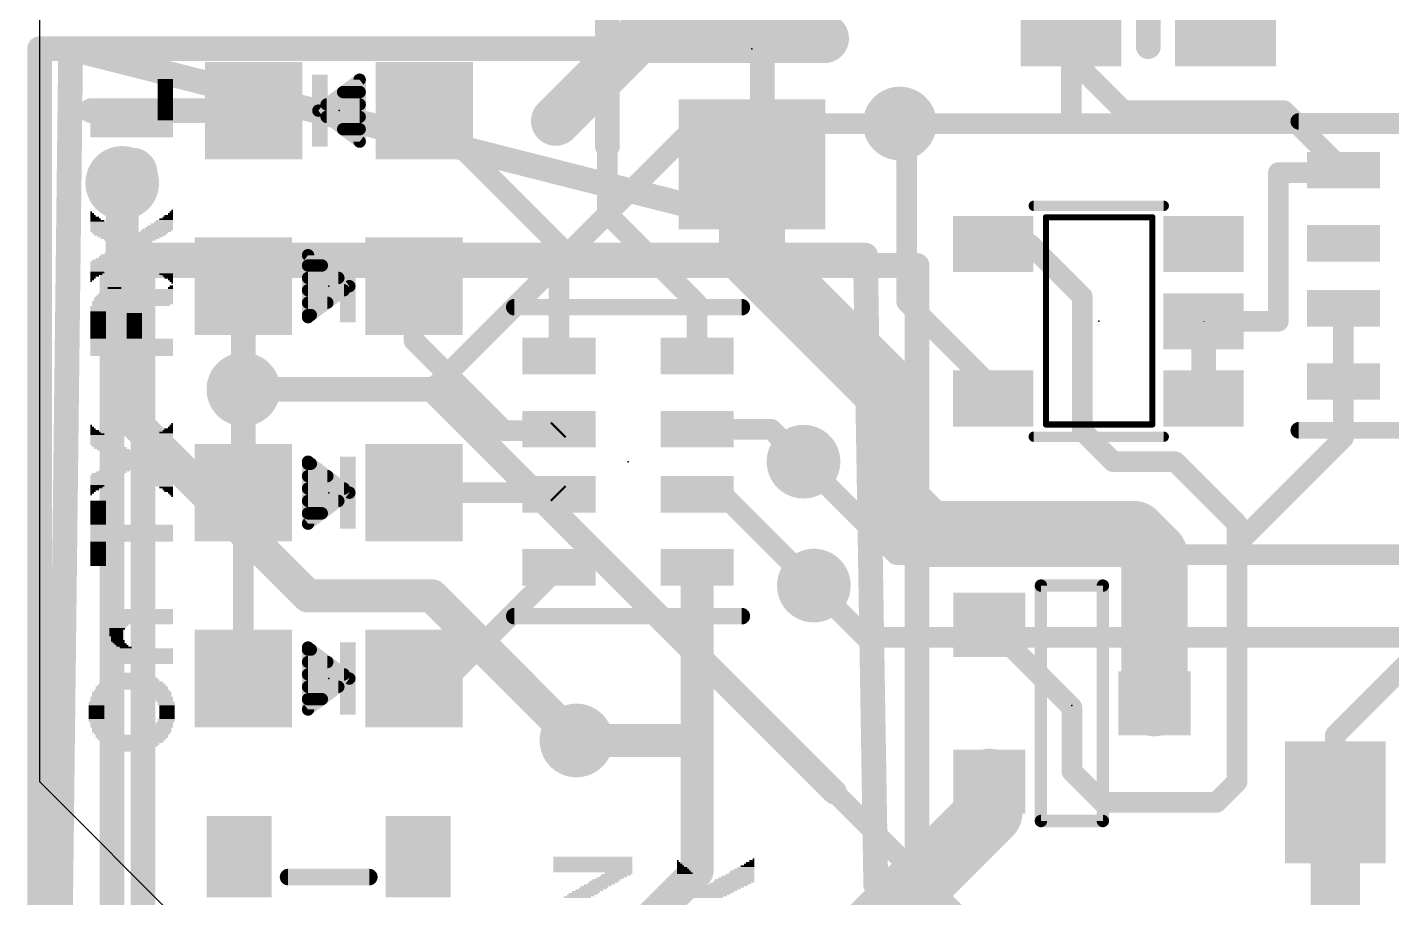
# Model space of a CAD drawing. Extents: x -3.3 to 69.5, y -0.4 to 53.7.
# Drawn here: x -0.15 to 16.63, y 21.94 to 32.65 of the extents above; entities that cross this region are included whole.
import ezdxf

# ---------------------------------------------------------------- set-up
doc = ezdxf.new("R2010")
doc.units = 0
for name, color, linetype in [('1', 12, 'CONTINUOUS'), ('16', 132, 'CONTINUOUS'), ('18', 3, 'CONTINUOUS'), ('20', 53, 'CONTINUOUS'), ('200', 4, 'CONTINUOUS'), ('21', 40, 'CONTINUOUS'), ('23', 53, 'CONTINUOUS')]:
    doc.layers.add(name, color=color, linetype=linetype)

# ---------------------------------------------------------------- blocks, each defined once
blk = doc.blocks.new('RECT')
blk.add_solid([(-0.5, -0.5), (0.5, -0.5), (-0.5, 0.5), (0.5, 0.5)])
blk = doc.blocks.new('ROUNDV')
at = {"const_width": 0.5}
blk.add_lwpolyline([(0, -0.25, 1), (0, 0.25, 1), (0, -0.25)], format="xyb", dxfattribs=at)

msp = doc.modelspace()

# ---------------------------------------------------------------- linework, layer by layer
at = {"layer": '1'}
for points, const_width in [([(8.89, 30.226), (8.89, 43.688)], 0.3048), ([(6.985, 31.184), (6.985, 34.163)], 0.3048), ([(12.7, 32.258), (12.7, 32.9082)], 0.254), ([(0, 0), (0.381, 32.385)], 0.3048), ([(0.381, 32.385), (8.89, 30.226)], 0.3048), ([(12.7, 32.258), (13.335, 31.623)], 0.254), ([(2.633, 31.623), (0.635, 31.623)], 0.3048), ([(4.733, 31.623), (6.389, 29.967)], 0.254), ([(13.335, 31.623), (15.309, 31.623)], 0.254), ([(15.309, 31.623), (16.041, 30.891)], 0.254), ([(10.668, 31.3791), (10.5824, 31.4647)], 0.254), ([(10.668, 31.3791), (10.668, 29.2714)], 0.254), ([(6.985, 31.184), (6.985, 30.353)], 0.254), ([(8.763, 30.963), (8.763, 29.845)], 0.8128), ([(1.143, 30.861), (1.016, 30.734)], 0.6096), ([(15.875, 31.057), (16.041, 30.891)], 0.254), ([(15.24, 29.0322), (15.24, 30.861)], 0.254), ([(15.24, 30.861), (16.041, 30.861)], 0.254), ([(16.041, 30.861), (16.041, 30.891)], 0.254), ([(6.985, 30.353), (8.089, 29.249)], 0.254), ([(8.763, 29.845), (10.541, 28.067)], 0.8128), ([(6.389, 29.967), (6.389, 28.605)], 0.254), ([(11.7302, 29.9822), (12.1818, 29.9822)], 0.254), ([(12.1818, 29.9822), (12.827, 29.337)], 0.254), ([(1.27, 12.7), (1.27, 29.845)], 0.3048), ([(1.27, 29.845), (10.16, 29.845)], 0.3048), ([(10.16, 29.845), (10.287, 22.098)], 0.3048), ([(2.506, 29.464), (2.506, 28.194)], 0.3048), ([(4.606, 29.464), (4.606, 28.795)], 0.254), ([(10.668, 29.2714), (11.7302, 28.2092)], 0.254), ([(12.827, 29.337), (12.827, 27.686)], 0.254), ([(8.089, 29.249), (8.089, 28.605)], 0.254), ([(16.041, 28.291), (16.041, 29.191)], 0.254), ([(14.3202, 29.0322), (14.3202, 28.0822)], 0.3048), ([(14.3202, 29.0322), (15.24, 29.0322)], 0.254), ([(4.606, 28.795), (5.715, 27.686)], 0.254), ([(10.541, 28.067), (10.541, 26.797)], 0.8128), ([(16.041, 27.598), (16.041, 28.291)], 0.254), ([(2.506, 28.194), (2.506, 26.924)], 0.3048), ([(11.7302, 28.2092), (11.7302, 28.0822)], 0.254), ([(5.715, 27.686), (6.37, 27.686)], 0.254), ([(6.37, 27.686), (6.389, 27.705)], 0.254), ([(8.089, 27.705), (8.998, 27.705)], 0.254), ([(8.998, 27.705), (9.398, 27.305)], 0.254), ([(12.827, 27.686), (13.208, 27.305)], 0.254), ([(14.732, 26.289), (16.041, 27.598)], 0.254), ([(13.208, 27.305), (13.97, 27.305)], 0.254), ([(13.97, 27.305), (14.732, 26.543)], 0.254), ([(10.541, 26.797), (10.922, 26.416)], 0.8128), ([(2.506, 26.924), (2.506, 24.638)], 0.254), ([(4.606, 26.924), (6.37, 26.924)], 0.254), ([(6.37, 26.924), (6.389, 26.905)], 0.254), ([(8.089, 26.905), (8.401, 26.905)], 0.254), ([(8.401, 26.905), (9.525, 25.781)], 0.254), ([(10.922, 26.416), (13.462, 26.416)], 0.8128), ([(13.462, 26.416), (13.716, 26.162)], 0.8128), ([(13.716, 26.162), (13.716, 24.3332)], 0.8128), ([(14.732, 26.543), (14.732, 26.289)], 0.254), ([(14.732, 23.368), (14.732, 26.289)], 0.254), ([(8.089, 26.005), (8.089, 23.876)], 0.4064), ([(5.022, 24.638), (6.389, 26.005)], 0.254), ([(15.941, 23.942), (17.741, 25.742)], 0.254), ([(11.684, 25.2984), (12.7, 24.2824)], 0.254), ([(4.606, 24.638), (5.022, 24.638)], 0.254), ([(12.7, 24.2824), (12.7, 23.495)], 0.254), ([(6.604, 23.876), (8.089, 23.876)], 0.4064), ([(8.089, 23.876), (8.089, 22.267)], 0.4064), ([(15.941, 23.114), (15.941, 23.942)], 0.254), ([(11.684, 23.368), (11.684, 22.987)], 0.8128), ([(12.7, 23.495), (13.081, 23.114)], 0.254), ([(11.684, 22.987), (9.652, 20.955)], 0.8128), ([(14.478, 23.114), (14.732, 23.368)], 0.254), ([(15.941, 23.114), (15.941, 20.7536)], 0.6096), ([(13.081, 23.114), (14.478, 23.114)], 0.254), ([(8.089, 22.267), (6.868, 21.046)], 0.4064), ([(10.287, 22.098), (12.954, 19.431)], 0.3048)]:
    msp.add_lwpolyline(points, dxfattribs=dict(at, const_width=const_width))
for points, const_width in [([(0.4572, 32.3841, 1), (0.3048, 32.3859)], 0.1524), ([(0.3997, 32.4589, 1), (0.3623, 32.3111)], 0.1524), ([(12.7449, 32.3029, 1), (12.6551, 32.2131)], 0.127), ([(12.6365, 32.258, 1), (12.7635, 32.258)], 0.127), ([(0.635, 31.6992, 1), (0.635, 31.5468)], 0.1524), ([(2.633, 31.5468, 1), (2.633, 31.6992)], 0.1524), ([(4.7779, 31.6679, 1), (4.6881, 31.5781)], 0.127), ([(13.335, 31.6865, 1), (13.335, 31.5595)], 0.127), ([(13.2901, 31.5781, 1), (13.3799, 31.6679)], 0.127), ([(15.3539, 31.6679, 1), (15.2641, 31.5781)], 0.127), ([(15.309, 31.5595, 1), (15.309, 31.6865)], 0.127), ([(10.6273, 31.5096, 1), (10.5375, 31.4198)], 0.127), ([(10.7315, 31.3791, 1), (10.6045, 31.3791)], 0.127), ([(10.6231, 31.3342, 1), (10.7129, 31.424)], 0.127), ([(6.9088, 31.184, 1), (7.0612, 31.184)], 0.1524), ([(7.0485, 31.184, 1), (6.9215, 31.184)], 0.127), ([(8.9662, 30.963, 1), (8.5598, 30.963)], 0.4064), ([(1.2508, 30.7532, 1), (1.0352, 30.9688)], 0.3048), ([(15.9199, 31.1019, 1), (15.8301, 31.0121)], 0.127), ([(0.9082, 30.8418, 1), (1.1238, 30.6262)], 0.3048), ([(15.3035, 30.861, 1), (15.1765, 30.861)], 0.127), ([(15.24, 30.9245, 1), (15.24, 30.7975)], 0.127), ([(16.1045, 30.891, 1), (15.9775, 30.891)], 0.127), ([(15.9775, 30.861, 1), (16.1045, 30.861)], 0.127), ([(15.9961, 30.8461, 1), (16.0859, 30.9359)], 0.127), ([(15.9961, 30.8461, 1), (16.0859, 30.9359)], 0.127), ([(16.041, 30.7975, 1), (16.041, 30.9245)], 0.127), ([(7.0299, 30.3979, 1), (6.9401, 30.3081)], 0.127), ([(6.9215, 30.353, 1), (7.0485, 30.353)], 0.127), ([(8.9067, 29.9887, 1), (8.6193, 29.7013)], 0.4064), ([(8.8138, 30.226, 1), (8.9662, 30.226)], 0.1524), ([(8.8713, 30.1521, 1), (8.9087, 30.2999)], 0.1524), ([(6.4525, 29.967, 1), (6.3255, 29.967)], 0.127), ([(6.3441, 29.9221, 1), (6.4339, 30.0119)], 0.127), ([(11.7302, 30.0457, 1), (11.7302, 29.9187)], 0.127), ([(12.2267, 30.0271, 1), (12.1369, 29.9373)], 0.127), ([(12.1818, 29.9187, 1), (12.1818, 30.0457)], 0.127), ([(1.3462, 29.845, 1), (1.1938, 29.845)], 0.1524), ([(1.27, 29.9212, 1), (1.27, 29.7688)], 0.1524), ([(8.5598, 29.845, 1), (8.9662, 29.845)], 0.4064), ([(10.2362, 29.8462, 1), (10.0838, 29.8438)], 0.1524), ([(10.16, 29.7688, 1), (10.16, 29.9212)], 0.1524), ([(2.5822, 29.464, 1), (2.4298, 29.464)], 0.1524), ([(4.6695, 29.464, 1), (4.5425, 29.464)], 0.127), ([(10.7129, 29.3163, 1), (10.6231, 29.2265)], 0.127), ([(12.8905, 29.337, 1), (12.7635, 29.337)], 0.127), ([(12.7821, 29.2921, 1), (12.8719, 29.3819)], 0.127), ([(8.1525, 29.249, 1), (8.0255, 29.249)], 0.127), ([(8.0441, 29.2041, 1), (8.1339, 29.2939)], 0.127), ([(10.6045, 29.2714, 1), (10.7315, 29.2714)], 0.127), ([(16.1045, 29.191, 1), (15.9775, 29.191)], 0.127), ([(14.3964, 29.0322, 1), (14.244, 29.0322)], 0.1524), ([(14.3202, 29.0957, 1), (14.3202, 28.9687)], 0.127), ([(15.1765, 29.0322, 1), (15.3035, 29.0322)], 0.127), ([(15.24, 28.9687, 1), (15.24, 29.0957)], 0.127), ([(4.6509, 28.8399, 1), (4.5611, 28.7501)], 0.127), ([(4.5425, 28.795, 1), (4.6695, 28.795)], 0.127), ([(6.3255, 28.605, 1), (6.4525, 28.605)], 0.127), ([(8.0255, 28.605, 1), (8.1525, 28.605)], 0.127), ([(10.7442, 28.067, 1), (10.3378, 28.067)], 0.4064), ([(10.3973, 27.9233, 1), (10.6847, 28.2107)], 0.4064), ([(16.1045, 28.291, 1), (15.9775, 28.291)], 0.127), ([(2.5822, 28.194, 1), (2.4298, 28.194)], 0.1524), ([(2.4298, 28.194, 1), (2.5822, 28.194)], 0.1524), ([(11.7937, 28.2092, 1), (11.6667, 28.2092)], 0.127), ([(11.6853, 28.1643, 1), (11.7751, 28.2541)], 0.127), ([(15.9775, 28.291, 1), (16.1045, 28.291)], 0.127), ([(11.6667, 28.0822, 1), (11.7937, 28.0822)], 0.127), ([(14.244, 28.0822, 1), (14.3964, 28.0822)], 0.1524), ([(5.715, 27.7495, 1), (5.715, 27.6225)], 0.127), ([(5.6701, 27.6411, 1), (5.7599, 27.7309)], 0.127), ([(6.3251, 27.7309, 1), (6.4149, 27.6411)], 0.127), ([(6.4339, 27.6601, 1), (6.3441, 27.7499)], 0.127), ([(6.37, 27.6225, 1), (6.37, 27.7495)], 0.127), ([(8.089, 27.7685, 1), (8.089, 27.6415)], 0.127), ([(9.0429, 27.7499, 1), (8.9531, 27.6601)], 0.127), ([(8.998, 27.6415, 1), (8.998, 27.7685)], 0.127), ([(12.8719, 27.7309, 1), (12.7821, 27.6411)], 0.127), ([(12.7635, 27.686, 1), (12.8905, 27.686)], 0.127), ([(16.0859, 27.5531, 1), (15.9961, 27.6429)], 0.127), ([(15.9775, 27.598, 1), (16.1045, 27.598)], 0.127), ([(9.3531, 27.2601, 1), (9.4429, 27.3499)], 0.127), ([(13.208, 27.3685, 1), (13.208, 27.2415)], 0.127), ([(13.1631, 27.2601, 1), (13.2529, 27.3499)], 0.127), ([(14.0149, 27.3499, 1), (13.9251, 27.2601)], 0.127), ([(13.97, 27.2415, 1), (13.97, 27.3685)], 0.127), ([(10.6847, 26.9407, 1), (10.3973, 26.6533)], 0.4064), ([(2.5695, 26.924, 1), (2.4425, 26.924)], 0.127), ([(4.606, 26.9875, 1), (4.606, 26.8605)], 0.127), ([(6.4149, 26.9689, 1), (6.3251, 26.8791)], 0.127), ([(6.37, 26.8605, 1), (6.37, 26.9875)], 0.127), ([(8.089, 26.9685, 1), (8.089, 26.8415)], 0.127), ([(8.4459, 26.9499, 1), (8.3561, 26.8601)], 0.127), ([(8.401, 26.8415, 1), (8.401, 26.9685)], 0.127), ([(2.4298, 26.924, 1), (2.5822, 26.924)], 0.1524), ([(6.3441, 26.8601, 1), (6.4339, 26.9499)], 0.127), ([(10.3378, 26.797, 1), (10.7442, 26.797)], 0.4064), ([(10.922, 26.6192, 1), (10.922, 26.2128)], 0.4064), ([(10.7783, 26.2723, 1), (11.0657, 26.5597)], 0.4064), ([(13.6057, 26.5597, 1), (13.3183, 26.2723)], 0.4064), ([(13.462, 26.2128, 1), (13.462, 26.6192)], 0.4064), ([(13.9192, 26.162, 1), (13.5128, 26.162)], 0.4064), ([(14.7955, 26.543, 1), (14.6685, 26.543)], 0.127), ([(14.6871, 26.4981, 1), (14.7769, 26.5879)], 0.127), ([(13.5723, 26.0183, 1), (13.8597, 26.3057)], 0.4064), ([(14.7955, 26.289, 1), (14.6685, 26.289)], 0.127), ([(14.6871, 26.3339, 1), (14.7769, 26.2441)], 0.127), ([(8.1906, 26.005, 1), (7.9874, 26.005)], 0.2032), ([(14.6685, 26.289, 1), (14.7955, 26.289)], 0.127), ([(6.4339, 25.9601, 1), (6.3441, 26.0499)], 0.127), ([(9.4801, 25.7361, 1), (9.5699, 25.8259)], 0.127), ([(11.7289, 25.3433, 1), (11.6391, 25.2535)], 0.127), ([(2.4425, 24.638, 1), (2.5695, 24.638)], 0.127), ([(4.606, 24.7015, 1), (4.606, 24.5745)], 0.127), ([(4.9771, 24.6829, 1), (5.0669, 24.5931)], 0.127), ([(5.022, 24.5745, 1), (5.022, 24.7015)], 0.127), ([(13.5128, 24.3332, 1), (13.9192, 24.3332)], 0.4064), ([(12.7635, 24.2824, 1), (12.6365, 24.2824)], 0.127), ([(12.6551, 24.2375, 1), (12.7449, 24.3273)], 0.127), ([(6.604, 23.9776, 1), (6.604, 23.7744)], 0.2032), ([(8.1906, 23.876, 1), (7.9874, 23.876)], 0.2032), ([(8.089, 23.7744, 1), (8.089, 23.9776)], 0.2032), ([(16.0045, 23.942, 1), (15.8775, 23.942)], 0.127), ([(15.8961, 23.9869, 1), (15.9859, 23.8971)], 0.127), ([(7.9874, 23.876, 1), (8.1906, 23.876)], 0.2032), ([(11.8872, 23.368, 1), (11.4808, 23.368)], 0.4064), ([(12.7449, 23.5399, 1), (12.6551, 23.4501)], 0.127), ([(12.6365, 23.495, 1), (12.7635, 23.495)], 0.127), ([(11.8277, 22.8433, 1), (11.5403, 23.1307)], 0.4064), ([(14.6685, 23.368, 1), (14.7955, 23.368)], 0.127), ([(14.7769, 23.3231, 1), (14.6871, 23.4129)], 0.127), ([(16.0934, 23.114, 1), (15.7886, 23.114)], 0.3048), ([(11.4808, 22.987, 1), (11.8872, 22.987)], 0.4064), ([(13.081, 23.1775, 1), (13.081, 23.0505)], 0.127), ([(13.0361, 23.0691, 1), (13.1259, 23.1589)], 0.127), ([(14.4331, 23.1589, 1), (14.5229, 23.0691)], 0.127), ([(14.478, 23.0505, 1), (14.478, 23.1775)], 0.127), ([(15.8775, 23.114, 1), (16.0045, 23.114)], 0.127), ([(7.9874, 22.267, 1), (8.1906, 22.267)], 0.2032), ([(8.1608, 22.1952, 1), (8.0172, 22.3388)], 0.2032), ([(10.3409, 22.1519, 1), (10.2331, 22.0441)], 0.1524), ([(10.2108, 22.0968, 1), (10.3632, 22.0992)], 0.1524)]:
    msp.add_lwpolyline(points, format="xyb", dxfattribs=dict(at, const_width=const_width))
at = {"layer": '16'}
for points, const_width in [([(8.89, 32.385), (8.89, 43.688)], 0.3048), ([(12.6947, 31.4647), (12.6947, 42.4233)], 0.254), ([(6.35, 31.496), (7.366, 32.512)], 0.6096), ([(7.366, 32.512), (9.652, 32.512)], 0.6096), ([(0, 0), (0, 32.385)], 0.3048), ([(0, 32.385), (8.89, 32.385)], 0.3048), ([(4.826, 28.194), (8.0967, 31.4647)], 0.254), ([(8.0967, 31.4647), (10.5824, 31.4647)], 0.254), ([(10.5824, 31.4647), (12.6947, 31.4647)], 0.254), ([(12.6947, 31.4647), (18.3837, 31.4647)], 0.254), ([(1.016, 30.734), (1.016, 27.94)], 0.4064), ([(0.889, 29.718), (10.795, 29.718)], 0.3048), ([(0.889, 12.7), (0.889, 29.718)], 0.3048), ([(10.795, 29.718), (10.795, 21.59)], 0.3048), ([(4.826, 28.194), (2.506, 28.194)], 0.3048), ([(9.779, 23.241), (4.826, 28.194)], 0.3048), ([(1.016, 27.94), (3.302, 25.654)], 0.4064), ([(9.398, 27.305), (10.541, 26.162)], 0.254), ([(10.541, 26.162), (26.67, 26.162)], 0.254), ([(3.302, 25.654), (4.826, 25.654)], 0.4064), ([(4.826, 25.654), (6.604, 23.876)], 0.4064), ([(9.525, 25.781), (10.16, 25.146)], 0.254), ([(10.16, 25.146), (21.082, 25.146)], 0.254), ([(9.779, 23.241), (13.208, 19.812)], 0.254)]:
    msp.add_lwpolyline(points, dxfattribs=dict(at, const_width=const_width))
for points, const_width in [([(7.366, 32.6644, 1), (7.366, 32.3596)], 0.3048), ([(7.4738, 32.4042, 1), (7.2582, 32.6198)], 0.3048), ([(9.652, 32.3596, 1), (9.652, 32.6644)], 0.3048), ([(0.0762, 32.385, 1), (-0.0762, 32.385)], 0.1524), ([(0, 32.4612, 1), (0, 32.3088)], 0.1524), ([(8.8138, 32.385, 1), (8.9662, 32.385)], 0.1524), ([(8.89, 32.3088, 1), (8.89, 32.4612)], 0.1524), ([(6.2422, 31.6038, 1), (6.4578, 31.3882)], 0.3048), ([(8.0967, 31.5282, 1), (8.0967, 31.4012)], 0.127), ([(8.1416, 31.4198, 1), (8.0518, 31.5096)], 0.127), ([(10.5824, 31.5282, 1), (10.5824, 31.4012)], 0.127), ([(10.5824, 31.4012, 1), (10.5824, 31.5282)], 0.127), ([(12.6947, 31.5282, 1), (12.6947, 31.4012)], 0.127), ([(12.6947, 31.4012, 1), (12.6947, 31.5282)], 0.127), ([(12.6312, 31.4647, 1), (12.7582, 31.4647)], 0.127), ([(1.1176, 30.734, 1), (0.9144, 30.734)], 0.2032), ([(0.889, 29.7942, 1), (0.889, 29.6418)], 0.1524), ([(0.9652, 29.718, 1), (0.8128, 29.718)], 0.1524), ([(10.8712, 29.718, 1), (10.7188, 29.718)], 0.1524), ([(10.795, 29.6418, 1), (10.795, 29.7942)], 0.1524), ([(2.506, 28.2702, 1), (2.506, 28.1178)], 0.1524), ([(4.8799, 28.2479, 1), (4.7721, 28.1401)], 0.1524), ([(4.7811, 28.2389, 1), (4.8709, 28.1491)], 0.127), ([(4.826, 28.1178, 1), (4.826, 28.2702)], 0.1524), ([(0.9144, 27.94, 1), (1.1176, 27.94)], 0.2032), ([(1.0878, 28.0118, 1), (0.9442, 27.8682)], 0.2032), ([(9.4429, 27.3499, 1), (9.3531, 27.2601)], 0.127), ([(10.541, 26.2255, 1), (10.541, 26.0985)], 0.127), ([(10.4961, 26.1171, 1), (10.5859, 26.2069)], 0.127), ([(3.302, 25.7556, 1), (3.302, 25.5524)], 0.2032), ([(4.8978, 25.7258, 1), (4.7542, 25.5822)], 0.2032), ([(4.826, 25.5524, 1), (4.826, 25.7556)], 0.2032), ([(9.5699, 25.8259, 1), (9.4801, 25.7361)], 0.127), ([(3.2302, 25.5822, 1), (3.3738, 25.7258)], 0.2032), ([(10.16, 25.2095, 1), (10.16, 25.0825)], 0.127), ([(10.1151, 25.1011, 1), (10.2049, 25.1909)], 0.127), ([(6.5322, 23.8042, 1), (6.6758, 23.9478)], 0.2032), ([(9.7251, 23.1871, 1), (9.8329, 23.2949)], 0.1524), ([(9.8239, 23.2859, 1), (9.7341, 23.1961)], 0.127)]:
    msp.add_lwpolyline(points, format="xyb", dxfattribs=dict(at, const_width=const_width))
at = {"layer": '20'}
for p, q in [((0, 23.368), (0, 52.34)), ((2.032, 21.336), (0, 23.368))]:
    msp.add_line(p, q, dxfattribs=at)
at = {"layer": '21'}
for points, const_width in [([(13.6398, 33.4264), (13.6398, 32.4104)], 0.3048), ([(3.937, 32.004), (3.429, 31.623)], 0.1524), ([(3.937, 31.242), (3.937, 32.004)], 0.1524), ([(3.7338, 31.8516), (3.937, 31.8516)], 0.1524), ([(3.5306, 31.6992), (3.937, 31.6992)], 0.1524), ([(3.429, 31.623), (3.937, 31.242)], 0.1524), ([(3.5306, 31.5468), (3.937, 31.5468)], 0.1524), ([(15.491, 31.491), (18.291, 31.491)], 0.2032), ([(3.7338, 31.3944), (3.937, 31.3944)], 0.1524), ([(12.2302, 30.4522), (13.8302, 30.4522)], 0.127), ([(12.3802, 27.7622), (12.3802, 30.3122)], 0.075), ([(12.3802, 30.3122), (13.6902, 30.3122)], 0.075), ([(13.6902, 30.3122), (13.6902, 27.7622)], 0.075), ([(3.81, 29.464), (3.302, 29.845)], 0.1524), ([(3.302, 29.845), (3.302, 29.083)], 0.1524), ([(3.302, 29.718), (3.4713, 29.718)], 0.1524), ([(3.302, 29.5656), (3.6745, 29.5656)], 0.1524), ([(3.302, 29.083), (3.81, 29.464)], 0.1524), ([(3.302, 29.4132), (3.7423, 29.4132)], 0.1524), ([(3.302, 29.2608), (3.5391, 29.2608)], 0.1524), ([(5.839, 29.205), (8.639, 29.205)], 0.2032), ([(3.302, 29.1084), (3.3359, 29.1084)], 0.1524), ([(14.3202, 29.0322), (14.3302, 29.0322)], 0.01), ([(13.6902, 27.7622), (12.3802, 27.7622)], 0.075), ([(18.291, 27.691), (15.491, 27.691)], 0.2032), ([(13.8302, 27.6122), (12.2302, 27.6122)], 0.127), ([(3.81, 26.924), (3.302, 27.305)], 0.1524), ([(3.302, 27.305), (3.302, 26.543)], 0.1524), ([(3.302, 27.2796), (3.3359, 27.2796)], 0.1524), ([(3.302, 27.1272), (3.5391, 27.1272)], 0.1524), ([(3.302, 26.9748), (3.7423, 26.9748)], 0.1524), ([(3.302, 26.543), (3.81, 26.924)], 0.1524), ([(3.302, 26.8224), (3.6745, 26.8224)], 0.1524), ([(3.302, 26.67), (3.4713, 26.67)], 0.1524), ([(12.319, 22.8854), (12.319, 25.781)], 0.1524), ([(12.319, 25.781), (13.081, 25.781)], 0.1524), ([(13.081, 25.781), (13.081, 22.8854)], 0.1524), ([(8.639, 25.405), (5.839, 25.405)], 0.2032), ([(3.81, 24.638), (3.302, 25.019)], 0.1524), ([(3.302, 25.019), (3.302, 24.257)], 0.1524), ([(3.302, 24.9936), (3.3359, 24.9936)], 0.1524), ([(3.302, 24.8412), (3.5391, 24.8412)], 0.1524), ([(3.302, 24.6888), (3.7423, 24.6888)], 0.1524), ([(3.302, 24.257), (3.81, 24.638)], 0.1524), ([(3.302, 24.5364), (3.6745, 24.5364)], 0.1524), ([(3.302, 24.384), (3.4713, 24.384)], 0.1524), ([(13.081, 22.8854), (12.319, 22.8854)], 0.1524), ([(4.056, 22.196), (3.056, 22.196)], 0.2032)]:
    msp.add_lwpolyline(points, dxfattribs=dict(at, const_width=const_width))
for points, const_width in [([(13.5636, 32.4104, 1), (13.716, 32.4104)], 0.1524), ([(3.9751, 32.004, 1), (3.8989, 32.004)], 0.0762), ([(3.9599, 31.9735, 1), (3.9141, 32.0345)], 0.0762), ([(3.7338, 31.8897, 1), (3.7338, 31.8135)], 0.0762), ([(3.937, 31.8135, 1), (3.937, 31.8897)], 0.0762), ([(3.5306, 31.7373, 1), (3.5306, 31.6611)], 0.0762), ([(3.937, 31.6611, 1), (3.937, 31.7373)], 0.0762), ([(3.4519, 31.6535, 1), (3.4061, 31.5925)], 0.0762), ([(3.4061, 31.6535, 1), (3.4519, 31.5925)], 0.0762), ([(3.5306, 31.5849, 1), (3.5306, 31.5087)], 0.0762), ([(3.937, 31.5087, 1), (3.937, 31.5849)], 0.0762), ([(15.491, 31.5418, 1), (15.491, 31.4402)], 0.1016), ([(3.7338, 31.4325, 1), (3.7338, 31.3563)], 0.0762), ([(3.937, 31.3563, 1), (3.937, 31.4325)], 0.0762), ([(3.8989, 31.242, 1), (3.9751, 31.242)], 0.0762), ([(3.9141, 31.2115, 1), (3.9599, 31.2725)], 0.0762), ([(12.2302, 30.484, 1), (12.2302, 30.4205)], 0.0635), ([(13.8302, 30.4205, 1), (13.8302, 30.484)], 0.0635), ([(12.399, 30.3122, 1), (12.3614, 30.3122)], 0.0375), ([(12.3802, 30.331, 1), (12.3802, 30.2934)], 0.0375), ([(13.709, 30.3122, 1), (13.6715, 30.3122)], 0.0375), ([(13.6902, 30.2934, 1), (13.6902, 30.331)], 0.0375), ([(3.3249, 29.8755, 1), (3.2791, 29.8145)], 0.0762), ([(3.3401, 29.845, 1), (3.2639, 29.845)], 0.0762), ([(3.302, 29.7561, 1), (3.302, 29.6799)], 0.0762), ([(3.4713, 29.6799, 1), (3.4713, 29.7561)], 0.0762), ([(3.302, 29.6037, 1), (3.302, 29.5275)], 0.0762), ([(3.6745, 29.5275, 1), (3.6745, 29.6037)], 0.0762), ([(3.302, 29.4513, 1), (3.302, 29.3751)], 0.0762), ([(3.7423, 29.3751, 1), (3.7423, 29.4513)], 0.0762), ([(3.8329, 29.4335, 1), (3.7871, 29.4945)], 0.0762), ([(3.7871, 29.4335, 1), (3.8329, 29.4945)], 0.0762), ([(3.302, 29.2989, 1), (3.302, 29.2227)], 0.0762), ([(3.5391, 29.2227, 1), (3.5391, 29.2989)], 0.0762), ([(5.839, 29.2558, 1), (5.839, 29.1542)], 0.1016), ([(8.639, 29.1542, 1), (8.639, 29.2558)], 0.1016), ([(3.302, 29.1465, 1), (3.302, 29.0703)], 0.0762), ([(3.2791, 29.1135, 1), (3.3249, 29.0525)], 0.0762), ([(3.2639, 29.083, 1), (3.3401, 29.083)], 0.0762), ([(3.3359, 29.0703, 1), (3.3359, 29.1465)], 0.0762), ([(14.3202, 29.0347, 1), (14.3202, 29.0297)], 0.005), ([(14.3302, 29.0297, 1), (14.3302, 29.0347)], 0.005), ([(12.3614, 27.7622, 1), (12.399, 27.7622)], 0.0375), ([(12.3802, 27.781, 1), (12.3802, 27.7434)], 0.0375), ([(13.6715, 27.7622, 1), (13.709, 27.7622)], 0.0375), ([(13.6902, 27.7434, 1), (13.6902, 27.781)], 0.0375), ([(15.491, 27.7418, 1), (15.491, 27.6402)], 0.1016), ([(12.2302, 27.644, 1), (12.2302, 27.5805)], 0.0635), ([(13.8302, 27.5805, 1), (13.8302, 27.644)], 0.0635), ([(3.3249, 27.3355, 1), (3.2791, 27.2745)], 0.0762), ([(3.3401, 27.305, 1), (3.2639, 27.305)], 0.0762), ([(3.302, 27.3177, 1), (3.302, 27.2415)], 0.0762), ([(3.302, 27.1653, 1), (3.302, 27.0891)], 0.0762), ([(3.3359, 27.2415, 1), (3.3359, 27.3177)], 0.0762), ([(3.5391, 27.0891, 1), (3.5391, 27.1653)], 0.0762), ([(3.302, 27.0129, 1), (3.302, 26.9367)], 0.0762), ([(3.7423, 26.9367, 1), (3.7423, 27.0129)], 0.0762), ([(3.302, 26.8605, 1), (3.302, 26.7843)], 0.0762), ([(3.6745, 26.7843, 1), (3.6745, 26.8605)], 0.0762), ([(3.8329, 26.8935, 1), (3.7871, 26.9545)], 0.0762), ([(3.7871, 26.8935, 1), (3.8329, 26.9545)], 0.0762), ([(3.302, 26.7081, 1), (3.302, 26.6319)], 0.0762), ([(3.4713, 26.6319, 1), (3.4713, 26.7081)], 0.0762), ([(3.2791, 26.5735, 1), (3.3249, 26.5125)], 0.0762), ([(3.2639, 26.543, 1), (3.3401, 26.543)], 0.0762), ([(12.3571, 25.781, 1), (12.2809, 25.781)], 0.0762), ([(12.319, 25.8191, 1), (12.319, 25.7429)], 0.0762), ([(13.1191, 25.781, 1), (13.0429, 25.781)], 0.0762), ([(13.081, 25.7429, 1), (13.081, 25.8191)], 0.0762), ([(5.839, 25.4558, 1), (5.839, 25.3542)], 0.1016), ([(8.639, 25.3542, 1), (8.639, 25.4558)], 0.1016), ([(3.3249, 25.0495, 1), (3.2791, 24.9885)], 0.0762), ([(3.3401, 25.019, 1), (3.2639, 25.019)], 0.0762), ([(3.302, 25.0317, 1), (3.302, 24.9555)], 0.0762), ([(3.3359, 24.9555, 1), (3.3359, 25.0317)], 0.0762), ([(3.302, 24.8793, 1), (3.302, 24.8031)], 0.0762), ([(3.5391, 24.8031, 1), (3.5391, 24.8793)], 0.0762), ([(3.302, 24.7269, 1), (3.302, 24.6507)], 0.0762), ([(3.7423, 24.6507, 1), (3.7423, 24.7269)], 0.0762), ([(3.8329, 24.6075, 1), (3.7871, 24.6685)], 0.0762), ([(3.7871, 24.6075, 1), (3.8329, 24.6685)], 0.0762), ([(3.302, 24.5745, 1), (3.302, 24.4983)], 0.0762), ([(3.6745, 24.4983, 1), (3.6745, 24.5745)], 0.0762), ([(3.302, 24.4221, 1), (3.302, 24.3459)], 0.0762), ([(3.4713, 24.3459, 1), (3.4713, 24.4221)], 0.0762), ([(3.2791, 24.2875, 1), (3.3249, 24.2265)], 0.0762), ([(3.2639, 24.257, 1), (3.3401, 24.257)], 0.0762), ([(12.319, 22.9235, 1), (12.319, 22.8473)], 0.0762), ([(12.2809, 22.8854, 1), (12.3571, 22.8854)], 0.0762), ([(13.0429, 22.8854, 1), (13.1191, 22.8854)], 0.0762), ([(13.081, 22.8473, 1), (13.081, 22.9235)], 0.0762), ([(3.056, 22.2468, 1), (3.056, 22.1452)], 0.1016), ([(4.056, 22.1452, 1), (4.056, 22.2468)], 0.1016)]:
    msp.add_lwpolyline(points, format="xyb", dxfattribs=dict(at, const_width=const_width))
at = {"layer": '23'}
for p in [(8.763, 32.385), (3.683, 31.623), (3.556, 29.464), (13.0302, 29.0322), (7.239, 27.305), (3.556, 26.924), (3.556, 24.638), (12.7, 24.3078)]:
    msp.add_point(p, dxfattribs=at)

# ---------------------------------------------------------------- block references
at = {"layer": '1', "xscale": 1.24, "yscale": 1.5}
for p in [(12.6898, 32.9184), (14.5898, 32.9184), (15.941, 23.114)]:
    msp.add_blockref('RECT', p, dxfattribs=at)
at = {"layer": '1'}
for p, xscale, yscale, rotation in [((2.633, 31.623), 1.2, 1.2, 90), ((4.733, 31.623), 1.2, 1.2, 90), ((8.763, 30.963), 1.6, 1.803, 270), ((16.041, 30.891), 0.45, 0.9, 90), ((11.7302, 29.9822), 0.69, 0.99, 90), ((14.3202, 29.9822), 0.69, 0.99, 90), ((2.506, 29.464), 1.2, 1.2, 270), ((4.606, 29.464), 1.2, 1.2, 270), ((16.041, 29.991), 0.45, 0.9, 90), ((16.041, 29.191), 0.45, 0.9, 90), ((14.3202, 29.0322), 0.69, 0.99, 90), ((6.389, 28.605), 0.45, 0.9, 270), ((8.089, 28.605), 0.45, 0.9, 270), ((11.7302, 28.0822), 0.69, 0.99, 90), ((14.3202, 28.0822), 0.69, 0.99, 90), ((16.041, 28.291), 0.45, 0.9, 90), ((6.389, 27.705), 0.45, 0.9, 270), ((8.089, 27.705), 0.45, 0.9, 270), ((2.506, 26.924), 1.2, 1.2, 270), ((4.606, 26.924), 1.2, 1.2, 270), ((6.389, 26.905), 0.45, 0.9, 270), ((8.089, 26.905), 0.45, 0.9, 270), ((6.389, 26.005), 0.45, 0.9, 270), ((8.089, 26.005), 0.45, 0.9, 270), ((11.684, 25.2984), 0.7874, 0.889, 90), ((2.506, 24.638), 1.2, 1.2, 270), ((4.606, 24.638), 1.2, 1.2, 270), ((13.716, 24.3332), 0.7874, 0.889, 90), ((11.684, 23.368), 0.7874, 0.889, 90)]:
    msp.add_blockref('RECT', p, dxfattribs=dict(at, xscale=xscale, yscale=yscale, rotation=rotation))
at = {"layer": '1', "yscale": 0.8, "rotation": 270}
for p in [(2.456, 22.446), (4.656, 22.446)]:
    msp.add_blockref('RECT', p, dxfattribs=at)
at = {"layer": '18', "xscale": 0.9064, "yscale": 0.9064}
for p in [(10.5824, 31.4647), (10.5824, 31.4647), (1.016, 30.734), (1.016, 30.734), (2.506, 28.194), (2.506, 28.194), (9.398, 27.305), (9.398, 27.305), (9.525, 25.781), (9.525, 25.781), (6.604, 23.876), (6.604, 23.876)]:
    msp.add_blockref('ROUNDV', p, dxfattribs=at)
at = {"layer": '200', "yscale": 0.0212}
for p, xscale in [((1.5451, 32.0027), 0.1905), ((1.5451, 31.9816), 0.1905), ((1.5451, 31.9604), 0.1905), ((1.5451, 31.9392), 0.1905), ((1.5451, 31.9181), 0.1905), ((1.5451, 31.8969), 0.1905), ((1.5451, 31.8757), 0.1905), ((1.5451, 31.8546), 0.1905), ((1.5451, 31.8334), 0.1905), ((1.5451, 31.8122), 0.1905), ((1.5451, 31.7911), 0.1905), ((1.5451, 31.7699), 0.1905), ((1.5451, 31.7487), 0.1905), ((1.5451, 31.7276), 0.1905), ((1.5451, 31.7064), 0.1905), ((1.5451, 31.6852), 0.1905), ((1.5451, 31.6641), 0.1905), ((1.5451, 31.6429), 0.1905), ((1.5451, 31.6217), 0.1905), ((1.5451, 31.6006), 0.1905), ((1.5451, 31.5794), 0.1905), ((1.5451, 31.5582), 0.1905), ((1.1324, 31.4947), 1.016), ((1.1324, 31.4736), 1.016), ((1.1324, 31.4524), 1.016), ((1.1324, 31.4312), 1.016), ((1.1324, 31.4101), 1.016), ((1.1324, 31.3889), 1.016), ((1.5451, 31.5371), 0.1905), ((1.5451, 31.5159), 0.1905), ((1.1324, 31.3677), 1.016), ((1.1324, 31.3466), 1.016), ((1.1324, 31.3254), 1.016), ((1.1324, 31.3042), 1.016), ((1.6298, 30.3941), 0.0212), ((0.6561, 30.3306), 0.0635), ((0.7302, 30.246), 0.2117), ((0.635, 30.373), 0.0212), ((0.6456, 30.3518), 0.0423), ((0.6773, 30.3095), 0.1058), ((0.6879, 30.2883), 0.127), ((0.7091, 30.2671), 0.1693), ((0.7408, 30.2248), 0.2328), ((1.5028, 30.2248), 0.2752), ((1.5239, 30.246), 0.2328), ((1.5345, 30.2671), 0.2117), ((1.5557, 30.2883), 0.1693), ((1.5769, 30.3095), 0.127), ((1.5874, 30.3306), 0.1058), ((1.6086, 30.3518), 0.0635), ((1.6192, 30.373), 0.0423), ((0.7831, 30.1825), 0.3175), ((0.7937, 30.1613), 0.3387), ((0.762, 30.2036), 0.2752), ((0.8149, 30.1401), 0.381), ((0.8361, 30.119), 0.381), ((0.8678, 30.0978), 0.4022), ((0.9101, 30.0766), 0.4022), ((1.1112, 30.0555), 0.7196), ((1.3229, 30.0766), 0.381), ((1.3546, 30.0978), 0.4022), ((1.3864, 30.119), 0.381), ((1.4287, 30.1401), 0.381), ((1.4499, 30.1613), 0.381), ((1.471, 30.1825), 0.3387), ((1.4816, 30.2036), 0.3175), ((1.1112, 30.0343), 0.635), ((1.1112, 30.0131), 0.5503), ((1.1218, 29.8861), 0.5715), ((1.1218, 29.992), 0.4868), ((1.1218, 29.9073), 0.4868), ((1.1112, 29.9708), 0.4233), ((1.1324, 29.9285), 0.4233), ((1.1218, 29.9496), 0.3598), ((0.7937, 29.738), 0.3387), ((0.7831, 29.7168), 0.3175), ((0.8149, 29.7591), 0.381), ((0.8466, 29.7803), 0.4022), ((0.8784, 29.8015), 0.381), ((0.9207, 29.8226), 0.381), ((1.1218, 29.8438), 0.7408), ((1.1218, 29.865), 0.6561), ((1.3229, 29.8226), 0.381), ((1.3652, 29.8015), 0.381), ((1.3969, 29.7803), 0.4022), ((1.4287, 29.7591), 0.381), ((1.4499, 29.738), 0.381), ((1.471, 29.7168), 0.3387), ((0.7302, 29.6533), 0.2117), ((0.6561, 29.5687), 0.0635), ((0.762, 29.6956), 0.2752), ((0.7408, 29.6745), 0.2328), ((0.7091, 29.6321), 0.1693), ((0.6985, 29.611), 0.1482), ((0.6773, 29.5898), 0.1058), ((0.6456, 29.5475), 0.0423), ((1.4922, 29.6956), 0.2963), ((1.5028, 29.6745), 0.2752), ((1.5239, 29.6533), 0.2328), ((1.5345, 29.6321), 0.2117), ((1.5557, 29.611), 0.1693), ((1.5769, 29.5898), 0.127), ((1.5874, 29.5687), 0.1058), ((1.6086, 29.5475), 0.0635), ((0.635, 29.5263), 0.0212), ((0.9207, 29.3782), 0.381), ((0.9207, 29.3993), 0.3387), ((0.9207, 29.4205), 0.254), ((0.9207, 29.4417), 0.1693), ((1.4287, 29.3782), 0.4233), ((1.4393, 29.3993), 0.4022), ((1.471, 29.4205), 0.3387), ((1.6086, 29.4417), 0.0635), ((1.6192, 29.5263), 0.0423), ((1.6192, 29.4628), 0.0423), ((1.6298, 29.5052), 0.0212), ((0.7408, 29.2088), 0.2328), ((1.143, 29.2723), 0.9948), ((1.143, 29.2512), 0.9948), ((0.762, 29.23), 0.2328), ((0.9101, 29.3147), 0.4868), ((1.1535, 29.2935), 0.9736), ((0.9207, 29.3358), 0.4656), ((0.9207, 29.357), 0.4233), ((1.3017, 29.23), 0.5926), ((1.1853, 29.2088), 0.3175), ((1.4075, 29.3358), 0.4657), ((1.4075, 29.3147), 0.4657), ((1.4181, 29.357), 0.4445), ((0.7302, 29.1877), 0.2117), ((0.7302, 29.1665), 0.2117), ((0.7196, 29.1453), 0.1905), ((0.7196, 29.1242), 0.1905), ((0.7196, 29.103), 0.1905), ((0.7196, 29.0818), 0.1905), ((0.7196, 29.0607), 0.1905), ((0.7196, 29.0395), 0.1905), ((1.1747, 29.1877), 0.254), ((1.1641, 29.1665), 0.2328), ((1.1641, 29.1242), 0.1905), ((1.1641, 29.103), 0.1905), ((1.1641, 29.0818), 0.1905), ((1.1641, 29.0607), 0.1905), ((1.1641, 29.0395), 0.1905), ((1.1747, 29.1453), 0.2117), ((0.7196, 29.0183), 0.1905), ((0.7196, 28.9972), 0.1905), ((0.7196, 28.976), 0.1905), ((0.7196, 28.9548), 0.1905), ((0.7196, 28.9337), 0.1905), ((0.7196, 28.9125), 0.1905), ((0.7196, 28.8913), 0.1905), ((0.7196, 28.8702), 0.1905), ((1.1641, 29.0183), 0.1905), ((1.1641, 28.9972), 0.1905), ((1.1641, 28.976), 0.1905), ((1.1641, 28.9548), 0.1905), ((1.1641, 28.9337), 0.1905), ((1.1641, 28.9125), 0.1905), ((1.1641, 28.8913), 0.1905), ((1.1641, 28.8702), 0.1905), ((0.7196, 28.849), 0.1905), ((0.7196, 28.8278), 0.1905), ((1.1324, 28.8067), 1.016), ((1.1324, 28.7855), 1.016), ((1.1324, 28.7643), 1.016), ((1.1324, 28.7432), 1.016), ((1.1324, 28.722), 1.016), ((1.1324, 28.7009), 1.016), ((1.1641, 28.849), 0.1905), ((1.1641, 28.8278), 0.1905), ((1.1324, 28.6797), 1.016), ((1.1324, 28.6585), 1.016), ((1.1324, 28.6374), 1.016), ((1.1324, 28.6162), 1.016), ((0.6561, 27.7061), 0.0635), ((0.635, 27.7484), 0.0212), ((0.6456, 27.7272), 0.0423), ((1.5874, 27.7061), 0.1058), ((1.6086, 27.7272), 0.0635), ((1.6192, 27.7484), 0.0423), ((1.6298, 27.7696), 0.0212), ((0.7302, 27.6214), 0.2117), ((0.7831, 27.5579), 0.3175), ((0.7937, 27.5367), 0.3387), ((0.6773, 27.6849), 0.1058), ((0.6879, 27.6637), 0.127), ((0.7091, 27.6426), 0.1693), ((0.7408, 27.6002), 0.2328), ((0.762, 27.5791), 0.2752), ((1.4499, 27.5367), 0.381), ((1.471, 27.5579), 0.3387), ((1.4816, 27.5791), 0.3175), ((1.5028, 27.6002), 0.2752), ((1.5239, 27.6214), 0.2328), ((1.5345, 27.6426), 0.2117), ((1.5557, 27.6637), 0.1693), ((1.5769, 27.6849), 0.127), ((0.8149, 27.5156), 0.381), ((0.8361, 27.4944), 0.381), ((0.8678, 27.4732), 0.4022), ((0.9101, 27.4521), 0.4022), ((1.1112, 27.4309), 0.7196), ((1.1112, 27.4097), 0.635), ((1.1112, 27.3886), 0.5503), ((1.1218, 27.3674), 0.4868), ((1.3229, 27.4521), 0.381), ((1.3546, 27.4732), 0.4022), ((1.3864, 27.4944), 0.381), ((1.4287, 27.5156), 0.381), ((0.9207, 27.1981), 0.381), ((1.1218, 27.2192), 0.7408), ((1.1218, 27.2404), 0.6561), ((1.1218, 27.2616), 0.5715), ((1.1218, 27.2827), 0.4868), ((1.1112, 27.3462), 0.4233), ((1.1324, 27.3039), 0.4233), ((1.1218, 27.3251), 0.3598), ((1.3229, 27.1981), 0.381), ((0.7937, 27.1134), 0.3387), ((0.7831, 27.0922), 0.3175), ((0.7302, 27.0288), 0.2117), ((0.8149, 27.1346), 0.381), ((0.762, 27.0711), 0.2752), ((0.7408, 27.0499), 0.2328), ((0.8466, 27.1557), 0.4022), ((0.8784, 27.1769), 0.381), ((1.3652, 27.1769), 0.381), ((1.3969, 27.1557), 0.4022), ((1.4287, 27.1346), 0.381), ((1.4499, 27.1134), 0.381), ((1.471, 27.0922), 0.3387), ((1.4922, 27.0711), 0.2963), ((1.5028, 27.0499), 0.2752), ((1.5239, 27.0288), 0.2328), ((0.6561, 26.9441), 0.0635), ((0.7091, 27.0076), 0.1693), ((0.6985, 26.9864), 0.1482), ((0.6773, 26.9653), 0.1058), ((0.6456, 26.9229), 0.0423), ((0.635, 26.9018), 0.0212), ((1.5345, 27.0076), 0.2117), ((1.5557, 26.9864), 0.1693), ((1.5769, 26.9653), 0.127), ((1.5874, 26.9441), 0.1058), ((1.6086, 26.9229), 0.0635), ((1.6192, 26.9018), 0.0423), ((1.6298, 26.8806), 0.0212), ((0.7196, 26.8171), 0.1905), ((0.7196, 26.7959), 0.1905), ((0.7196, 26.7748), 0.1905), ((0.7196, 26.7536), 0.1905), ((0.7196, 26.7324), 0.1905), ((0.7196, 26.7113), 0.1905), ((0.7196, 26.6901), 0.1905), ((0.7196, 26.6689), 0.1905), ((0.7196, 26.6478), 0.1905), ((0.7196, 26.6266), 0.1905), ((0.7196, 26.6054), 0.1905), ((0.7196, 26.5843), 0.1905), ((0.7196, 26.5631), 0.1905), ((0.7196, 26.5419), 0.1905), ((1.1324, 26.5208), 1.016), ((1.1324, 26.4996), 1.016), ((1.1324, 26.4784), 1.016), ((1.1324, 26.4573), 1.016), ((1.1324, 26.4361), 1.016), ((1.1324, 26.4149), 1.016), ((1.1324, 26.3938), 1.016), ((1.1324, 26.3726), 1.016), ((1.1324, 26.3514), 1.016), ((0.7196, 26.3091), 0.1905), ((0.7196, 26.2879), 0.1905), ((0.7196, 26.2668), 0.1905), ((0.7196, 26.2456), 0.1905), ((0.7196, 26.2245), 0.1905), ((0.7196, 26.2033), 0.1905), ((0.7196, 26.1821), 0.1905), ((1.1324, 26.3303), 1.016), ((0.7196, 26.161), 0.1905), ((0.7196, 26.1398), 0.1905), ((0.7196, 26.1186), 0.1905), ((0.7196, 26.0975), 0.1905), ((0.7196, 26.0763), 0.1905), ((0.7196, 26.0551), 0.1905), ((0.7196, 26.034), 0.1905), ((1.2594, 25.3567), 0.762), ((1.27, 25.399), 0.7408), ((1.27, 25.3778), 0.7408), ((1.2805, 25.4201), 0.7196), ((1.2911, 25.4413), 0.6985), ((1.3017, 25.4625), 0.6773), ((1.3334, 25.4836), 0.6138), ((0.963, 25.272), 0.2117), ((1.2488, 25.3143), 0.7831), ((0.9736, 25.2932), 0.2328), ((0.9419, 25.2297), 0.1693), ((0.9419, 25.2085), 0.1693), ((0.9419, 25.1873), 0.1693), ((0.9525, 25.2508), 0.1905), ((1.2594, 25.3355), 0.762), ((0.9419, 25.1662), 0.1693), ((0.963, 25.1027), 0.1693), ((0.9525, 25.145), 0.1482), ((0.9525, 25.1238), 0.1482), ((0.9736, 25.0815), 0.1482), ((0.9948, 25.0603), 0.1482), ((1.016, 25.0392), 0.1482), ((1.0583, 25.018), 0.1482), ((1.2594, 24.9968), 0.762), ((1.2594, 24.9757), 0.762), ((1.2594, 24.9545), 0.762), ((1.2594, 24.9333), 0.762), ((1.2594, 24.9122), 0.762), ((1.2594, 24.891), 0.762), ((1.2594, 24.8698), 0.762), ((1.2594, 24.8487), 0.762), ((1.2594, 24.8275), 0.762), ((1.1324, 24.6793), 0.4233), ((1.1324, 24.7005), 0.254), ((1.1324, 24.5312), 0.889), ((1.1324, 24.51), 0.889), ((1.1324, 24.5524), 0.8466), ((1.1324, 24.5735), 0.8043), ((1.1324, 24.5947), 0.762), ((1.1324, 24.6158), 0.6773), ((1.1324, 24.637), 0.635), ((1.1324, 24.6582), 0.5503), ((0.7091, 24.3407), 0.2117), ((0.7302, 24.383), 0.2117), ((0.7302, 24.3619), 0.2117), ((0.7408, 24.4042), 0.2328), ((0.7937, 24.4677), 0.2963), ((0.7831, 24.4465), 0.2752), ((0.762, 24.4254), 0.2328), ((0.8466, 24.4889), 0.3598), ((1.4181, 24.4889), 0.3598), ((1.471, 24.4677), 0.2963), ((1.4816, 24.4465), 0.2752), ((1.5028, 24.4254), 0.2328), ((1.5239, 24.4042), 0.2328), ((1.5345, 24.383), 0.2117), ((1.5345, 24.3619), 0.2117), ((1.5557, 24.3407), 0.2117), ((0.7091, 24.3195), 0.2117), ((0.6985, 24.2984), 0.1905), ((0.6985, 24.2772), 0.1905), ((0.6985, 24.256), 0.1905), ((0.6985, 24.2349), 0.1905), ((0.6985, 24.2137), 0.1905), ((0.6985, 24.1925), 0.1905), ((0.6985, 24.1714), 0.1905), ((1.5557, 24.3195), 0.2117), ((1.5663, 24.2984), 0.1905), ((1.5663, 24.2772), 0.1905), ((1.5663, 24.256), 0.1905), ((1.5663, 24.2349), 0.1905), ((1.5663, 24.2137), 0.1905), ((1.5663, 24.1925), 0.1905), ((1.5663, 24.1714), 0.1905), ((0.7091, 24.129), 0.2117), ((0.7091, 24.1079), 0.2117), ((0.6985, 24.1502), 0.1905), ((0.7302, 24.0867), 0.2117), ((0.7302, 24.0655), 0.2117), ((0.7408, 24.0444), 0.2328), ((0.7831, 24.002), 0.2752), ((0.762, 24.0232), 0.2328), ((1.4816, 24.002), 0.2752), ((1.5028, 24.0232), 0.2328), ((1.5239, 24.0444), 0.2328), ((1.5345, 24.0867), 0.2117), ((1.5345, 24.0655), 0.2117), ((1.5557, 24.129), 0.2117), ((1.5557, 24.1079), 0.2117), ((1.5663, 24.1502), 0.1905), ((0.8043, 23.9809), 0.3175), ((0.8466, 23.9597), 0.3598), ((1.1324, 23.9385), 0.889), ((1.1324, 23.9174), 0.889), ((1.1324, 23.8962), 0.8466), ((1.1324, 23.875), 0.8043), ((1.1324, 23.8539), 0.762), ((1.1324, 23.8327), 0.6773), ((1.4181, 23.9597), 0.3598), ((1.4604, 23.9809), 0.3175), ((1.1324, 23.8115), 0.635), ((1.1324, 23.7904), 0.5503), ((1.1324, 23.7692), 0.4233), ((1.1324, 23.7481), 0.254), ((6.8048, 22.4358), 0.9736), ((6.8048, 22.4146), 0.9736), ((6.8048, 22.3934), 0.9736), ((6.8048, 22.3723), 0.9736), ((6.8048, 22.3511), 0.9736), ((6.8048, 22.3299), 0.9736), ((7.8525, 22.3934), 0.0212), ((7.8843, 22.3299), 0.0847), ((7.8631, 22.3723), 0.0423), ((7.8737, 22.3511), 0.0635), ((8.7097, 22.3299), 0.1693), ((8.7309, 22.3511), 0.127), ((8.7415, 22.3723), 0.1058), ((8.7627, 22.3934), 0.0635), ((8.7838, 22.4146), 0.0212), ((6.8048, 22.3088), 0.9736), ((6.8048, 22.2876), 0.9736), ((6.8048, 22.2664), 0.9736), ((6.9741, 22.1606), 0.3387), ((7.0165, 22.1818), 0.3387), ((7.0588, 22.2029), 0.3387), ((7.0906, 22.2241), 0.3598), ((7.1223, 22.2453), 0.3387), ((7.9054, 22.3088), 0.127), ((7.916, 22.2876), 0.1482), ((7.9266, 22.2664), 0.1693), ((7.9372, 22.2453), 0.1905), ((7.9478, 22.2241), 0.2117), ((7.9689, 22.1818), 0.254), ((7.9795, 22.1606), 0.2752), ((7.9584, 22.2029), 0.2328), ((8.551, 22.1606), 0.4868), ((8.5722, 22.1818), 0.4445), ((8.5933, 22.2029), 0.4022), ((8.6145, 22.2241), 0.3598), ((8.6357, 22.2453), 0.3175), ((8.6462, 22.2664), 0.2963), ((8.6674, 22.2876), 0.254), ((8.6886, 22.3088), 0.2117), ((6.6884, 21.9913), 0.3598), ((6.7201, 22.0125), 0.3387), ((6.7625, 22.0336), 0.3387), ((6.8048, 22.0548), 0.3387), ((6.826, 22.076), 0.3387), ((6.8683, 22.0971), 0.3387), ((6.9106, 22.1183), 0.3387), ((6.9424, 22.1394), 0.3598), ((8.0007, 22.1394), 0.3175), ((8.0113, 22.1183), 0.3387), ((8.2864, 22.0971), 0.8466), ((8.2758, 22.076), 0.7831), ((8.2652, 22.0548), 0.7196), ((8.2547, 22.0336), 0.6561), ((8.2547, 22.0125), 0.5715), ((8.2441, 21.9913), 0.508), ((8.4981, 22.1183), 0.508), ((8.5404, 22.1394), 0.508), ((6.6143, 21.949), 0.3387), ((6.6566, 21.9701), 0.3387), ((8.2335, 21.9701), 0.4445), ((8.2229, 21.949), 0.381)]:
    msp.add_blockref('RECT', p, dxfattribs=dict(at, xscale=xscale))
at = {"layer": '21', "xscale": 0.889, "yscale": 0.1905}
for p, rotation in [((3.4473, 31.623), 90), ((3.7918, 29.464), 270), ((3.7918, 26.924), 270), ((3.7918, 24.638), 270)]:
    msp.add_blockref('RECT', p, dxfattribs=dict(at, rotation=rotation))

doc.saveas('drawing.dxf')
